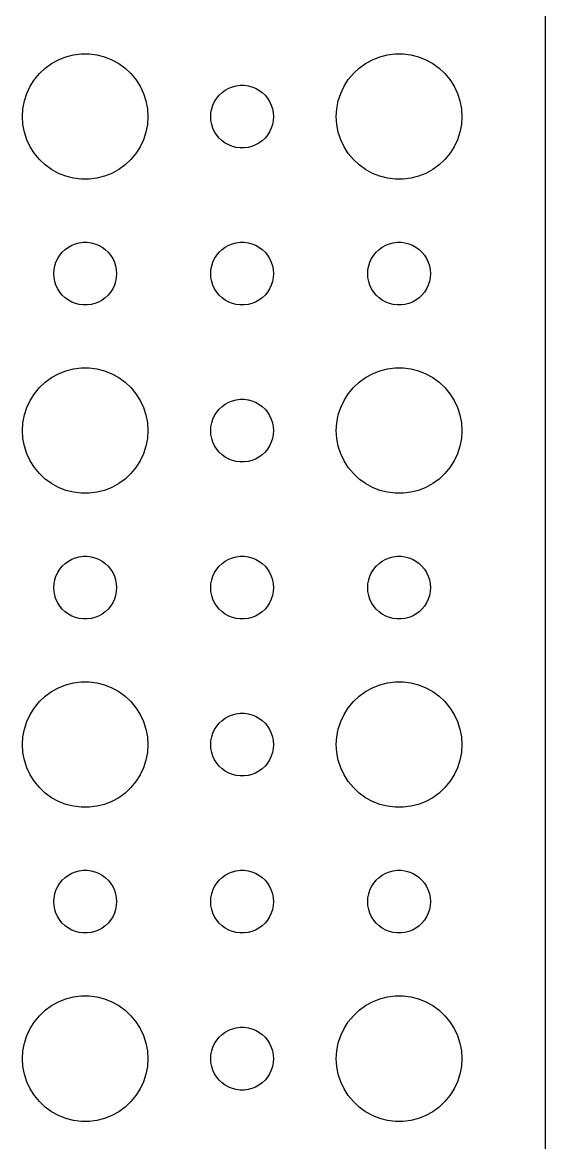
# Model space of a CAD drawing. Header units: metres. Extents: x -104 to 104, y -104 to 104.
# Drawn here: x 79.5 to 104.5, y -56.5 to -3 of the extents above; entities that cross this region are included whole.
import ezdxf

# ---------------------------------------------------------------- set-up
doc = ezdxf.new("R2010")
doc.units = ezdxf.units.M

msp = doc.modelspace()

# ---------------------------------------------------------------- linework, layer by layer
for p, q in [((104.5, -99.5), (104.5, 99.5)), ((80.8925, -4.96701), (81.2227, -4.78551)), ((81.2227, -4.78551), (81.573, -4.64682)), ((81.573, -4.64682), (81.9379, -4.55313)), ((81.9379, -4.55313), (82.3116, -4.50591)), ((82.3116, -4.50591), (82.6884, -4.50591)), ((82.6884, -4.50591), (83.0621, -4.55313)), ((83.0621, -4.55313), (83.427, -4.64682)), ((83.427, -4.64682), (83.7773, -4.78551)), ((83.7773, -4.78551), (84.1075, -4.96701)), ((95.8925, -4.96701), (96.2227, -4.78551)), ((96.2227, -4.78551), (96.573, -4.64682)), ((96.573, -4.64682), (96.9379, -4.55313)), ((96.9379, -4.55313), (97.3116, -4.50591)), ((97.3116, -4.50591), (97.6884, -4.50591)), ((97.6884, -4.50591), (98.0621, -4.55313)), ((98.0621, -4.55313), (98.427, -4.64682)), ((98.427, -4.64682), (98.7773, -4.78551)), ((98.7773, -4.78551), (99.1075, -4.96701)), ((80.3131, -5.44635), (80.5877, -5.18845)), ((80.5877, -5.18845), (80.8925, -4.96701)), ((84.1075, -4.96701), (84.4123, -5.18845)), ((84.4123, -5.18845), (84.6869, -5.44635)), ((95.3131, -5.44635), (95.5877, -5.18845)), ((95.5877, -5.18845), (95.8925, -4.96701)), ((99.1075, -4.96701), (99.4123, -5.18845)), ((99.4123, -5.18845), (99.6869, -5.44635)), ((79.8711, -6.05473), (80.073, -5.73663)), ((80.073, -5.73663), (80.3131, -5.44635)), ((84.6869, -5.44635), (84.927, -5.73663)), ((84.927, -5.73663), (85.1289, -6.05473)), ((94.8711, -6.05473), (95.073, -5.73663)), ((95.073, -5.73663), (95.3131, -5.44635)), ((99.6869, -5.44635), (99.927, -5.73663)), ((99.927, -5.73663), (100.129, -6.05473)), ((79.5943, -6.75392), (79.7107, -6.39561)), ((79.7107, -6.39561), (79.8711, -6.05473)), ((85.1289, -6.05473), (85.2893, -6.39561)), ((85.2893, -6.39561), (85.4057, -6.75392)), ((88.9065, -6.47318), (89.0439, -6.34422)), ((89.0439, -6.34422), (89.1963, -6.23351)), ((89.1963, -6.23351), (89.3613, -6.14275)), ((89.3613, -6.14275), (89.5365, -6.07341)), ((89.5365, -6.07341), (89.7189, -6.02657)), ((89.7189, -6.02657), (89.9058, -6.00294)), ((89.9058, -6.00294), (90.0942, -6.00294)), ((90.0942, -6.00294), (90.2811, -6.02657)), ((90.2811, -6.02657), (90.4635, -6.07341)), ((90.4635, -6.07341), (90.6387, -6.14275)), ((90.6387, -6.14275), (90.8037, -6.23351)), ((90.8037, -6.23351), (90.9561, -6.34422)), ((90.9561, -6.34422), (91.0934, -6.47318)), ((94.5943, -6.75392), (94.7107, -6.39561)), ((94.7107, -6.39561), (94.8711, -6.05473)), ((100.129, -6.05473), (100.289, -6.39561)), ((100.289, -6.39561), (100.406, -6.75392)), ((79.5237, -7.12399), (79.5943, -6.75392)), ((85.4057, -6.75392), (85.4763, -7.12399)), ((88.5471, -7.12695), (88.6053, -6.9478)), ((88.6053, -6.9478), (88.6855, -6.77736)), ((88.6855, -6.77736), (88.7865, -6.61832)), ((88.7865, -6.61832), (88.9065, -6.47318)), ((91.0934, -6.47318), (91.2135, -6.61832)), ((91.2135, -6.61832), (91.3145, -6.77736)), ((91.3145, -6.77736), (91.3947, -6.9478)), ((91.3947, -6.9478), (91.4529, -7.12695)), ((94.5237, -7.12399), (94.5943, -6.75392)), ((100.406, -6.75392), (100.476, -7.12399)), ((79.5, -7.5), (79.5237, -7.12399)), ((85.4763, -7.12399), (85.5, -7.5)), ((88.5, -7.5), (88.5118, -7.312)), ((88.5118, -7.312), (88.5471, -7.12695)), ((91.4529, -7.12695), (91.4882, -7.312)), ((91.4882, -7.312), (91.5, -7.5)), ((94.5, -7.5), (94.5237, -7.12399)), ((100.476, -7.12399), (100.5, -7.5)), ((79.5237, -7.87599), (79.5, -7.5)), ((79.5943, -8.24606), (79.5237, -7.87599)), ((85.4763, -7.87599), (85.4057, -8.24606)), ((85.5, -7.5), (85.4763, -7.87599)), ((88.5118, -7.68799), (88.5, -7.5)), ((88.5471, -7.87303), (88.5118, -7.68799)), ((88.6053, -8.05219), (88.5471, -7.87303)), ((91.4529, -7.87303), (91.3947, -8.05219)), ((91.4882, -7.68799), (91.4529, -7.87303)), ((91.5, -7.5), (91.4882, -7.68799)), ((94.5237, -7.87599), (94.5, -7.5)), ((94.5943, -8.24606), (94.5237, -7.87599)), ((100.476, -7.87599), (100.406, -8.24606)), ((100.5, -7.5), (100.476, -7.87599)), ((79.7107, -8.60437), (79.5943, -8.24606)), ((85.4057, -8.24606), (85.2893, -8.60437)), ((88.6855, -8.22263), (88.6053, -8.05219)), ((88.7865, -8.38167), (88.6855, -8.22263)), ((88.9065, -8.52681), (88.7865, -8.38167)), ((89.0439, -8.65576), (88.9065, -8.52681)), ((91.0934, -8.52681), (90.9561, -8.65576)), ((91.2135, -8.38167), (91.0934, -8.52681)), ((91.3145, -8.22263), (91.2135, -8.38167)), ((91.3947, -8.05219), (91.3145, -8.22263)), ((94.7107, -8.60437), (94.5943, -8.24606)), ((100.406, -8.24606), (100.289, -8.60437)), ((79.8711, -8.94525), (79.7107, -8.60437)), ((80.073, -9.26335), (79.8711, -8.94525)), ((85.1289, -8.94525), (84.927, -9.26335)), ((85.2893, -8.60437), (85.1289, -8.94525)), ((89.1963, -8.76648), (89.0439, -8.65576)), ((89.3613, -8.85724), (89.1963, -8.76648)), ((89.5365, -8.92657), (89.3613, -8.85724)), ((89.7189, -8.97342), (89.5365, -8.92657)), ((89.9058, -8.99704), (89.7189, -8.97342)), ((90.0942, -8.99704), (89.9058, -8.99704)), ((90.2811, -8.97342), (90.0942, -8.99704)), ((90.4635, -8.92657), (90.2811, -8.97342)), ((90.6387, -8.85724), (90.4635, -8.92657)), ((90.8037, -8.76648), (90.6387, -8.85724)), ((90.9561, -8.65576), (90.8037, -8.76648)), ((94.8711, -8.94525), (94.7107, -8.60437)), ((95.073, -9.26335), (94.8711, -8.94525)), ((100.129, -8.94525), (99.927, -9.26335)), ((100.289, -8.60437), (100.129, -8.94525)), ((80.3131, -9.55363), (80.073, -9.26335)), ((80.5877, -9.81154), (80.3131, -9.55363)), ((84.6869, -9.55363), (84.4123, -9.81154)), ((84.927, -9.26335), (84.6869, -9.55363)), ((95.3131, -9.55363), (95.073, -9.26335)), ((95.5877, -9.81154), (95.3131, -9.55363)), ((99.6869, -9.55363), (99.4123, -9.81154)), ((99.927, -9.26335), (99.6869, -9.55363)), ((80.8925, -10.033), (80.5877, -9.81154)), ((81.2227, -10.2145), (80.8925, -10.033)), ((84.1075, -10.033), (83.7773, -10.2145)), ((84.4123, -9.81154), (84.1075, -10.033)), ((95.8925, -10.033), (95.5877, -9.81154)), ((96.2227, -10.2145), (95.8925, -10.033)), ((99.1075, -10.033), (98.7773, -10.2145)), ((99.4123, -9.81154), (99.1075, -10.033)), ((81.573, -10.3532), (81.2227, -10.2145)), ((81.9379, -10.4469), (81.573, -10.3532)), ((82.3116, -10.4941), (81.9379, -10.4469)), ((82.6884, -10.4941), (82.3116, -10.4941)), ((83.0621, -10.4469), (82.6884, -10.4941)), ((83.427, -10.3532), (83.0621, -10.4469)), ((83.7773, -10.2145), (83.427, -10.3532)), ((96.573, -10.3532), (96.2227, -10.2145)), ((96.9379, -10.4469), (96.573, -10.3532)), ((97.3116, -10.4941), (96.9379, -10.4469)), ((97.6884, -10.4941), (97.3116, -10.4941)), ((98.0621, -10.4469), (97.6884, -10.4941)), ((98.427, -10.3532), (98.0621, -10.4469)), ((98.7773, -10.2145), (98.427, -10.3532)), ((81.4065, -13.9732), (81.5439, -13.8442)), ((81.5439, -13.8442), (81.6963, -13.7335)), ((81.6963, -13.7335), (81.8613, -13.6427)), ((81.8613, -13.6427), (82.0365, -13.5734)), ((82.0365, -13.5734), (82.2189, -13.5266)), ((82.2189, -13.5266), (82.4058, -13.5029)), ((82.4058, -13.5029), (82.5942, -13.5029)), ((82.5942, -13.5029), (82.7811, -13.5266)), ((82.7811, -13.5266), (82.9635, -13.5734)), ((82.9635, -13.5734), (83.1387, -13.6427)), ((83.1387, -13.6427), (83.3037, -13.7335)), ((83.3037, -13.7335), (83.4561, -13.8442)), ((83.4561, -13.8442), (83.5934, -13.9732)), ((88.9065, -13.9732), (89.0439, -13.8442)), ((89.0439, -13.8442), (89.1963, -13.7335)), ((89.1963, -13.7335), (89.3613, -13.6427)), ((89.3613, -13.6427), (89.5365, -13.5734)), ((89.5365, -13.5734), (89.7189, -13.5266)), ((89.7189, -13.5266), (89.9058, -13.5029)), ((89.9058, -13.5029), (90.0942, -13.5029)), ((90.0942, -13.5029), (90.2811, -13.5266)), ((90.2811, -13.5266), (90.4635, -13.5734)), ((90.4635, -13.5734), (90.6387, -13.6427)), ((90.6387, -13.6427), (90.8037, -13.7335)), ((90.8037, -13.7335), (90.9561, -13.8442)), ((90.9561, -13.8442), (91.0934, -13.9732)), ((96.4065, -13.9732), (96.5439, -13.8442)), ((96.5439, -13.8442), (96.6963, -13.7335)), ((96.6963, -13.7335), (96.8613, -13.6427)), ((96.8613, -13.6427), (97.0365, -13.5734)), ((97.0365, -13.5734), (97.2189, -13.5266)), ((97.2189, -13.5266), (97.4058, -13.5029)), ((97.4058, -13.5029), (97.5942, -13.5029)), ((97.5942, -13.5029), (97.7811, -13.5266)), ((97.7811, -13.5266), (97.9635, -13.5734)), ((97.9635, -13.5734), (98.1387, -13.6427)), ((98.1387, -13.6427), (98.3037, -13.7335)), ((98.3037, -13.7335), (98.4561, -13.8442)), ((98.4561, -13.8442), (98.5934, -13.9732)), ((81.1053, -14.4478), (81.1855, -14.2774)), ((81.1855, -14.2774), (81.2865, -14.1183)), ((81.2865, -14.1183), (81.4065, -13.9732)), ((83.5934, -13.9732), (83.7135, -14.1183)), ((83.7135, -14.1183), (83.8145, -14.2774)), ((83.8145, -14.2774), (83.8947, -14.4478)), ((88.6053, -14.4478), (88.6855, -14.2774)), ((88.6855, -14.2774), (88.7865, -14.1183)), ((88.7865, -14.1183), (88.9065, -13.9732)), ((91.0934, -13.9732), (91.2135, -14.1183)), ((91.2135, -14.1183), (91.3145, -14.2774)), ((91.3145, -14.2774), (91.3947, -14.4478)), ((96.1053, -14.4478), (96.1855, -14.2774)), ((96.1855, -14.2774), (96.2865, -14.1183)), ((96.2865, -14.1183), (96.4065, -13.9732)), ((98.5934, -13.9732), (98.7135, -14.1183)), ((98.7135, -14.1183), (98.8145, -14.2774)), ((98.8145, -14.2774), (98.8947, -14.4478)), ((81, -15), (81.0118, -14.812)), ((81.0118, -14.812), (81.0471, -14.627)), ((81.0471, -14.627), (81.1053, -14.4478)), ((83.8947, -14.4478), (83.9529, -14.627)), ((83.9529, -14.627), (83.9882, -14.812)), ((83.9882, -14.812), (84, -15)), ((88.5, -15), (88.5118, -14.812)), ((88.5118, -14.812), (88.5471, -14.627)), ((88.5471, -14.627), (88.6053, -14.4478)), ((91.3947, -14.4478), (91.4529, -14.627)), ((91.4529, -14.627), (91.4882, -14.812)), ((91.4882, -14.812), (91.5, -15)), ((96, -15), (96.0118, -14.812)), ((96.0118, -14.812), (96.0471, -14.627)), ((96.0471, -14.627), (96.1053, -14.4478)), ((98.8947, -14.4478), (98.9529, -14.627)), ((98.9529, -14.627), (98.9882, -14.812)), ((98.9882, -14.812), (99, -15)), ((81.0118, -15.188), (81, -15)), ((81.0471, -15.373), (81.0118, -15.188)), ((81.1053, -15.5522), (81.0471, -15.373)), ((83.9529, -15.373), (83.8947, -15.5522)), ((83.9882, -15.188), (83.9529, -15.373)), ((84, -15), (83.9882, -15.188)), ((88.5118, -15.188), (88.5, -15)), ((88.5471, -15.373), (88.5118, -15.188)), ((88.6053, -15.5522), (88.5471, -15.373)), ((91.4529, -15.373), (91.3947, -15.5522)), ((91.4882, -15.188), (91.4529, -15.373)), ((91.5, -15), (91.4882, -15.188)), ((96.0118, -15.188), (96, -15)), ((96.0471, -15.373), (96.0118, -15.188)), ((96.1053, -15.5522), (96.0471, -15.373)), ((98.9529, -15.373), (98.8947, -15.5522)), ((98.9882, -15.188), (98.9529, -15.373)), ((99, -15), (98.9882, -15.188)), ((81.1855, -15.7226), (81.1053, -15.5522)), ((81.2865, -15.8817), (81.1855, -15.7226)), ((81.4065, -16.0268), (81.2865, -15.8817)), ((81.5439, -16.1558), (81.4065, -16.0268)), ((83.5934, -16.0268), (83.4561, -16.1558)), ((83.7135, -15.8817), (83.5934, -16.0268)), ((83.8145, -15.7226), (83.7135, -15.8817)), ((83.8947, -15.5522), (83.8145, -15.7226)), ((88.6855, -15.7226), (88.6053, -15.5522)), ((88.7865, -15.8817), (88.6855, -15.7226)), ((88.9065, -16.0268), (88.7865, -15.8817)), ((89.0439, -16.1558), (88.9065, -16.0268)), ((91.0934, -16.0268), (90.9561, -16.1558)), ((91.2135, -15.8817), (91.0934, -16.0268)), ((91.3145, -15.7226), (91.2135, -15.8817)), ((91.3947, -15.5522), (91.3145, -15.7226)), ((96.1855, -15.7226), (96.1053, -15.5522)), ((96.2865, -15.8817), (96.1855, -15.7226)), ((96.4065, -16.0268), (96.2865, -15.8817)), ((96.5439, -16.1558), (96.4065, -16.0268)), ((98.5934, -16.0268), (98.4561, -16.1558)), ((98.7135, -15.8817), (98.5934, -16.0268)), ((98.8145, -15.7226), (98.7135, -15.8817)), ((98.8947, -15.5522), (98.8145, -15.7226)), ((81.6963, -16.2665), (81.5439, -16.1558)), ((81.8613, -16.3572), (81.6963, -16.2665)), ((82.0365, -16.4266), (81.8613, -16.3572)), ((82.2189, -16.4734), (82.0365, -16.4266)), ((82.4058, -16.497), (82.2189, -16.4734)), ((82.5942, -16.497), (82.4058, -16.497)), ((82.7811, -16.4734), (82.5942, -16.497)), ((82.9635, -16.4266), (82.7811, -16.4734)), ((83.1387, -16.3572), (82.9635, -16.4266)), ((83.3037, -16.2665), (83.1387, -16.3572)), ((83.4561, -16.1558), (83.3037, -16.2665)), ((89.1963, -16.2665), (89.0439, -16.1558)), ((89.3613, -16.3572), (89.1963, -16.2665)), ((89.5365, -16.4266), (89.3613, -16.3572)), ((89.7189, -16.4734), (89.5365, -16.4266)), ((89.9058, -16.497), (89.7189, -16.4734)), ((90.0942, -16.497), (89.9058, -16.497)), ((90.2811, -16.4734), (90.0942, -16.497)), ((90.4635, -16.4266), (90.2811, -16.4734)), ((90.6387, -16.3572), (90.4635, -16.4266)), ((90.8037, -16.2665), (90.6387, -16.3572)), ((90.9561, -16.1558), (90.8037, -16.2665)), ((96.6963, -16.2665), (96.5439, -16.1558)), ((96.8613, -16.3572), (96.6963, -16.2665)), ((97.0365, -16.4266), (96.8613, -16.3572)), ((97.2189, -16.4734), (97.0365, -16.4266)), ((97.4058, -16.497), (97.2189, -16.4734)), ((97.5942, -16.497), (97.4058, -16.497)), ((97.7811, -16.4734), (97.5942, -16.497)), ((97.9635, -16.4266), (97.7811, -16.4734)), ((98.1387, -16.3572), (97.9635, -16.4266)), ((98.3037, -16.2665), (98.1387, -16.3572)), ((98.4561, -16.1558), (98.3037, -16.2665)), ((80.8925, -19.967), (81.2227, -19.7855)), ((81.2227, -19.7855), (81.573, -19.6468)), ((81.573, -19.6468), (81.9379, -19.5531)), ((81.9379, -19.5531), (82.3116, -19.5059)), ((82.3116, -19.5059), (82.6884, -19.5059)), ((82.6884, -19.5059), (83.0621, -19.5531)), ((83.0621, -19.5531), (83.427, -19.6468)), ((83.427, -19.6468), (83.7773, -19.7855)), ((83.7773, -19.7855), (84.1075, -19.967)), ((95.8925, -19.967), (96.2227, -19.7855)), ((96.2227, -19.7855), (96.573, -19.6468)), ((96.573, -19.6468), (96.9379, -19.5531)), ((96.9379, -19.5531), (97.3116, -19.5059)), ((97.3116, -19.5059), (97.6884, -19.5059)), ((97.6884, -19.5059), (98.0621, -19.5531)), ((98.0621, -19.5531), (98.427, -19.6468)), ((98.427, -19.6468), (98.7773, -19.7855)), ((98.7773, -19.7855), (99.1075, -19.967)), ((80.3131, -20.4464), (80.5877, -20.1884)), ((80.5877, -20.1884), (80.8925, -19.967)), ((84.1075, -19.967), (84.4123, -20.1884)), ((84.4123, -20.1884), (84.6869, -20.4464)), ((95.3131, -20.4464), (95.5877, -20.1884)), ((95.5877, -20.1884), (95.8925, -19.967)), ((99.1075, -19.967), (99.4123, -20.1884)), ((99.4123, -20.1884), (99.6869, -20.4464)), ((79.8711, -21.0547), (80.073, -20.7366)), ((80.073, -20.7366), (80.3131, -20.4464)), ((84.6869, -20.4464), (84.927, -20.7366)), ((84.927, -20.7366), (85.1289, -21.0547)), ((94.8711, -21.0547), (95.073, -20.7366)), ((95.073, -20.7366), (95.3131, -20.4464)), ((99.6869, -20.4464), (99.927, -20.7366)), ((99.927, -20.7366), (100.129, -21.0547)), ((79.5943, -21.7539), (79.7107, -21.3956)), ((79.7107, -21.3956), (79.8711, -21.0547)), ((85.1289, -21.0547), (85.2893, -21.3956)), ((85.2893, -21.3956), (85.4057, -21.7539)), ((88.9065, -21.4732), (89.0439, -21.3442)), ((89.0439, -21.3442), (89.1963, -21.2335)), ((89.1963, -21.2335), (89.3613, -21.1427)), ((89.3613, -21.1427), (89.5365, -21.0734)), ((89.5365, -21.0734), (89.7189, -21.0266)), ((89.7189, -21.0266), (89.9058, -21.003)), ((89.9058, -21.003), (90.0942, -21.003)), ((90.0942, -21.003), (90.2811, -21.0266)), ((90.2811, -21.0266), (90.4635, -21.0734)), ((90.4635, -21.0734), (90.6387, -21.1427)), ((90.6387, -21.1427), (90.8037, -21.2335)), ((90.8037, -21.2335), (90.9561, -21.3442)), ((90.9561, -21.3442), (91.0934, -21.4732)), ((94.5943, -21.7539), (94.7107, -21.3956)), ((94.7107, -21.3956), (94.8711, -21.0547)), ((100.129, -21.0547), (100.289, -21.3956)), ((100.289, -21.3956), (100.406, -21.7539)), ((79.5237, -22.124), (79.5943, -21.7539)), ((85.4057, -21.7539), (85.4763, -22.124)), ((88.6053, -21.9478), (88.6855, -21.7774)), ((88.6855, -21.7774), (88.7865, -21.6183)), ((88.7865, -21.6183), (88.9065, -21.4732)), ((91.0934, -21.4732), (91.2135, -21.6183)), ((91.2135, -21.6183), (91.3145, -21.7774)), ((91.3145, -21.7774), (91.3947, -21.9478)), ((94.5237, -22.124), (94.5943, -21.7539)), ((100.406, -21.7539), (100.476, -22.124)), ((79.5, -22.5), (79.5237, -22.124)), ((85.4763, -22.124), (85.5, -22.5)), ((88.5, -22.5), (88.5118, -22.312)), ((88.5118, -22.312), (88.5471, -22.127)), ((88.5471, -22.127), (88.6053, -21.9478)), ((91.3947, -21.9478), (91.4529, -22.127)), ((91.4529, -22.127), (91.4882, -22.312)), ((91.4882, -22.312), (91.5, -22.5)), ((94.5, -22.5), (94.5237, -22.124)), ((100.476, -22.124), (100.5, -22.5)), ((79.5237, -22.876), (79.5, -22.5)), ((79.5943, -23.2461), (79.5237, -22.876)), ((85.4763, -22.876), (85.4057, -23.2461)), ((85.5, -22.5), (85.4763, -22.876)), ((88.5118, -22.688), (88.5, -22.5)), ((88.5471, -22.873), (88.5118, -22.688)), ((88.6053, -23.0522), (88.5471, -22.873)), ((91.4529, -22.873), (91.3947, -23.0522)), ((91.4882, -22.688), (91.4529, -22.873)), ((91.5, -22.5), (91.4882, -22.688)), ((94.5237, -22.876), (94.5, -22.5)), ((94.5943, -23.2461), (94.5237, -22.876)), ((100.476, -22.876), (100.406, -23.2461)), ((100.5, -22.5), (100.476, -22.876)), ((79.7107, -23.6044), (79.5943, -23.2461)), ((85.4057, -23.2461), (85.2893, -23.6044)), ((88.6855, -23.2226), (88.6053, -23.0522)), ((88.7865, -23.3817), (88.6855, -23.2226)), ((88.9065, -23.5268), (88.7865, -23.3817)), ((89.0439, -23.6558), (88.9065, -23.5268)), ((91.0934, -23.5268), (90.9561, -23.6558)), ((91.2135, -23.3817), (91.0934, -23.5268)), ((91.3145, -23.2226), (91.2135, -23.3817)), ((91.3947, -23.0522), (91.3145, -23.2226)), ((94.7107, -23.6044), (94.5943, -23.2461)), ((100.406, -23.2461), (100.289, -23.6044)), ((79.8711, -23.9453), (79.7107, -23.6044)), ((80.073, -24.2634), (79.8711, -23.9453)), ((85.1289, -23.9453), (84.927, -24.2634)), ((85.2893, -23.6044), (85.1289, -23.9453)), ((89.1963, -23.7665), (89.0439, -23.6558)), ((89.3613, -23.8572), (89.1963, -23.7665)), ((89.5365, -23.9266), (89.3613, -23.8572)), ((89.7189, -23.9734), (89.5365, -23.9266)), ((89.9058, -23.997), (89.7189, -23.9734)), ((90.0942, -23.997), (89.9058, -23.997)), ((90.2811, -23.9734), (90.0942, -23.997)), ((90.4635, -23.9266), (90.2811, -23.9734)), ((90.6387, -23.8572), (90.4635, -23.9266)), ((90.8037, -23.7665), (90.6387, -23.8572)), ((90.9561, -23.6558), (90.8037, -23.7665)), ((94.8711, -23.9453), (94.7107, -23.6044)), ((95.073, -24.2634), (94.8711, -23.9453)), ((100.129, -23.9453), (99.927, -24.2634)), ((100.289, -23.6044), (100.129, -23.9453)), ((80.3131, -24.5536), (80.073, -24.2634)), ((80.5877, -24.8115), (80.3131, -24.5536)), ((84.6869, -24.5536), (84.4123, -24.8115)), ((84.927, -24.2634), (84.6869, -24.5536)), ((95.3131, -24.5536), (95.073, -24.2634)), ((95.5877, -24.8115), (95.3131, -24.5536)), ((99.6869, -24.5536), (99.4123, -24.8115)), ((99.927, -24.2634), (99.6869, -24.5536)), ((80.8925, -25.033), (80.5877, -24.8115)), ((81.2227, -25.2145), (80.8925, -25.033)), ((84.1075, -25.033), (83.7773, -25.2145)), ((84.4123, -24.8115), (84.1075, -25.033)), ((95.8925, -25.033), (95.5877, -24.8115)), ((96.2227, -25.2145), (95.8925, -25.033)), ((99.1075, -25.033), (98.7773, -25.2145)), ((99.4123, -24.8115), (99.1075, -25.033)), ((81.573, -25.3532), (81.2227, -25.2145)), ((81.9379, -25.4469), (81.573, -25.3532)), ((82.3116, -25.4941), (81.9379, -25.4469)), ((82.6884, -25.4941), (82.3116, -25.4941)), ((83.0621, -25.4469), (82.6884, -25.4941)), ((83.427, -25.3532), (83.0621, -25.4469)), ((83.7773, -25.2145), (83.427, -25.3532)), ((96.573, -25.3532), (96.2227, -25.2145)), ((96.9379, -25.4469), (96.573, -25.3532)), ((97.3116, -25.4941), (96.9379, -25.4469)), ((97.6884, -25.4941), (97.3116, -25.4941)), ((98.0621, -25.4469), (97.6884, -25.4941)), ((98.427, -25.3532), (98.0621, -25.4469)), ((98.7773, -25.2145), (98.427, -25.3532)), ((81.4065, -28.9732), (81.5439, -28.8442)), ((81.5439, -28.8442), (81.6963, -28.7335)), ((81.6963, -28.7335), (81.8613, -28.6427)), ((81.8613, -28.6427), (82.0365, -28.5734)), ((82.0365, -28.5734), (82.2189, -28.5266)), ((82.2189, -28.5266), (82.4058, -28.503)), ((82.4058, -28.503), (82.5942, -28.503)), ((82.5942, -28.503), (82.7811, -28.5266)), ((82.7811, -28.5266), (82.9635, -28.5734)), ((82.9635, -28.5734), (83.1387, -28.6427)), ((83.1387, -28.6427), (83.3037, -28.7335)), ((83.3037, -28.7335), (83.4561, -28.8442)), ((83.4561, -28.8442), (83.5934, -28.9732)), ((88.9065, -28.9732), (89.0439, -28.8442)), ((89.0439, -28.8442), (89.1963, -28.7335)), ((89.1963, -28.7335), (89.3613, -28.6427)), ((89.3613, -28.6427), (89.5365, -28.5734)), ((89.5365, -28.5734), (89.7189, -28.5266)), ((89.7189, -28.5266), (89.9058, -28.503)), ((89.9058, -28.503), (90.0942, -28.503)), ((90.0942, -28.503), (90.2811, -28.5266)), ((90.2811, -28.5266), (90.4635, -28.5734)), ((90.4635, -28.5734), (90.6387, -28.6427)), ((90.6387, -28.6427), (90.8037, -28.7335)), ((90.8037, -28.7335), (90.9561, -28.8442)), ((90.9561, -28.8442), (91.0934, -28.9732)), ((96.4065, -28.9732), (96.5439, -28.8442)), ((96.5439, -28.8442), (96.6963, -28.7335)), ((96.6963, -28.7335), (96.8613, -28.6427)), ((96.8613, -28.6427), (97.0365, -28.5734)), ((97.0365, -28.5734), (97.2189, -28.5266)), ((97.2189, -28.5266), (97.4058, -28.503)), ((97.4058, -28.503), (97.5942, -28.503)), ((97.5942, -28.503), (97.7811, -28.5266)), ((97.7811, -28.5266), (97.9635, -28.5734)), ((97.9635, -28.5734), (98.1387, -28.6427)), ((98.1387, -28.6427), (98.3037, -28.7335)), ((98.3037, -28.7335), (98.4561, -28.8442)), ((98.4561, -28.8442), (98.5934, -28.9732)), ((81.1053, -29.4478), (81.1855, -29.2774)), ((81.1855, -29.2774), (81.2865, -29.1183)), ((81.2865, -29.1183), (81.4065, -28.9732)), ((83.5934, -28.9732), (83.7135, -29.1183)), ((83.7135, -29.1183), (83.8145, -29.2774)), ((83.8145, -29.2774), (83.8947, -29.4478)), ((88.6053, -29.4478), (88.6855, -29.2774)), ((88.6855, -29.2774), (88.7865, -29.1183)), ((88.7865, -29.1183), (88.9065, -28.9732)), ((91.0934, -28.9732), (91.2135, -29.1183)), ((91.2135, -29.1183), (91.3145, -29.2774)), ((91.3145, -29.2774), (91.3947, -29.4478)), ((96.1053, -29.4478), (96.1855, -29.2774)), ((96.1855, -29.2774), (96.2865, -29.1183)), ((96.2865, -29.1183), (96.4065, -28.9732)), ((98.5934, -28.9732), (98.7135, -29.1183)), ((98.7135, -29.1183), (98.8145, -29.2774)), ((98.8145, -29.2774), (98.8947, -29.4478)), ((81, -30), (81.0118, -29.812)), ((81.0118, -29.812), (81.0471, -29.627)), ((81.0471, -29.627), (81.1053, -29.4478)), ((83.8947, -29.4478), (83.9529, -29.627)), ((83.9529, -29.627), (83.9882, -29.812)), ((83.9882, -29.812), (84, -30)), ((88.5, -30), (88.5118, -29.812)), ((88.5118, -29.812), (88.5471, -29.627)), ((88.5471, -29.627), (88.6053, -29.4478)), ((91.3947, -29.4478), (91.4529, -29.627)), ((91.4529, -29.627), (91.4882, -29.812)), ((91.4882, -29.812), (91.5, -30)), ((96, -30), (96.0118, -29.812)), ((96.0118, -29.812), (96.0471, -29.627)), ((96.0471, -29.627), (96.1053, -29.4478)), ((98.8947, -29.4478), (98.9529, -29.627)), ((98.9529, -29.627), (98.9882, -29.812)), ((98.9882, -29.812), (99, -30)), ((81.0118, -30.188), (81, -30)), ((81.0471, -30.373), (81.0118, -30.188)), ((81.1053, -30.5522), (81.0471, -30.373)), ((83.9529, -30.373), (83.8947, -30.5522)), ((83.9882, -30.188), (83.9529, -30.373)), ((84, -30), (83.9882, -30.188)), ((88.5118, -30.188), (88.5, -30)), ((88.5471, -30.373), (88.5118, -30.188)), ((88.6053, -30.5522), (88.5471, -30.373)), ((91.4529, -30.373), (91.3947, -30.5522)), ((91.4882, -30.188), (91.4529, -30.373)), ((91.5, -30), (91.4882, -30.188)), ((96.0118, -30.188), (96, -30)), ((96.0471, -30.373), (96.0118, -30.188)), ((96.1053, -30.5522), (96.0471, -30.373)), ((98.9529, -30.373), (98.8947, -30.5522)), ((98.9882, -30.188), (98.9529, -30.373)), ((99, -30), (98.9882, -30.188)), ((81.1855, -30.7226), (81.1053, -30.5522)), ((81.2865, -30.8817), (81.1855, -30.7226)), ((81.4065, -31.0268), (81.2865, -30.8817)), ((81.5439, -31.1558), (81.4065, -31.0268)), ((83.5934, -31.0268), (83.4561, -31.1558)), ((83.7135, -30.8817), (83.5934, -31.0268)), ((83.8145, -30.7226), (83.7135, -30.8817)), ((83.8947, -30.5522), (83.8145, -30.7226)), ((88.6855, -30.7226), (88.6053, -30.5522)), ((88.7865, -30.8817), (88.6855, -30.7226)), ((88.9065, -31.0268), (88.7865, -30.8817)), ((89.0439, -31.1558), (88.9065, -31.0268)), ((91.0934, -31.0268), (90.9561, -31.1558)), ((91.2135, -30.8817), (91.0934, -31.0268)), ((91.3145, -30.7226), (91.2135, -30.8817)), ((91.3947, -30.5522), (91.3145, -30.7226)), ((96.1855, -30.7226), (96.1053, -30.5522)), ((96.2865, -30.8817), (96.1855, -30.7226)), ((96.4065, -31.0268), (96.2865, -30.8817)), ((96.5439, -31.1558), (96.4065, -31.0268)), ((98.5934, -31.0268), (98.4561, -31.1558)), ((98.7135, -30.8817), (98.5934, -31.0268)), ((98.8145, -30.7226), (98.7135, -30.8817)), ((98.8947, -30.5522), (98.8145, -30.7226)), ((81.6963, -31.2665), (81.5439, -31.1558)), ((81.8613, -31.3572), (81.6963, -31.2665)), ((82.0365, -31.4266), (81.8613, -31.3572)), ((82.2189, -31.4734), (82.0365, -31.4266)), ((82.4058, -31.497), (82.2189, -31.4734)), ((82.5942, -31.497), (82.4058, -31.497)), ((82.7811, -31.4734), (82.5942, -31.497)), ((82.9635, -31.4266), (82.7811, -31.4734)), ((83.1387, -31.3572), (82.9635, -31.4266)), ((83.3037, -31.2665), (83.1387, -31.3572)), ((83.4561, -31.1558), (83.3037, -31.2665)), ((89.1963, -31.2665), (89.0439, -31.1558)), ((89.3613, -31.3572), (89.1963, -31.2665)), ((89.5365, -31.4266), (89.3613, -31.3572)), ((89.7189, -31.4734), (89.5365, -31.4266)), ((89.9058, -31.497), (89.7189, -31.4734)), ((90.0942, -31.497), (89.9058, -31.497)), ((90.2811, -31.4734), (90.0942, -31.497)), ((90.4635, -31.4266), (90.2811, -31.4734)), ((90.6387, -31.3572), (90.4635, -31.4266)), ((90.8037, -31.2665), (90.6387, -31.3572)), ((90.9561, -31.1558), (90.8037, -31.2665)), ((96.6963, -31.2665), (96.5439, -31.1558)), ((96.8613, -31.3572), (96.6963, -31.2665)), ((97.0365, -31.4266), (96.8613, -31.3572)), ((97.2189, -31.4734), (97.0365, -31.4266)), ((97.4058, -31.497), (97.2189, -31.4734)), ((97.5942, -31.497), (97.4058, -31.497)), ((97.7811, -31.4734), (97.5942, -31.497)), ((97.9635, -31.4266), (97.7811, -31.4734)), ((98.1387, -31.3572), (97.9635, -31.4266)), ((98.3037, -31.2665), (98.1387, -31.3572)), ((98.4561, -31.1558), (98.3037, -31.2665)), ((81.2227, -34.7855), (81.573, -34.6468)), ((81.573, -34.6468), (81.9379, -34.5531)), ((81.9379, -34.5531), (82.3116, -34.5059)), ((82.3116, -34.5059), (82.6884, -34.5059)), ((82.6884, -34.5059), (83.0621, -34.5531)), ((83.0621, -34.5531), (83.427, -34.6468)), ((83.427, -34.6468), (83.7773, -34.7855)), ((96.2227, -34.7855), (96.573, -34.6468)), ((96.573, -34.6468), (96.9379, -34.5531)), ((96.9379, -34.5531), (97.3116, -34.5059)), ((97.3116, -34.5059), (97.6884, -34.5059)), ((97.6884, -34.5059), (98.0621, -34.5531)), ((98.0621, -34.5531), (98.427, -34.6468)), ((98.427, -34.6468), (98.7773, -34.7855)), ((80.3131, -35.4464), (80.5877, -35.1885)), ((80.5877, -35.1885), (80.8925, -34.967)), ((80.8925, -34.967), (81.2227, -34.7855)), ((83.7773, -34.7855), (84.1075, -34.967)), ((84.1075, -34.967), (84.4123, -35.1885)), ((84.4123, -35.1885), (84.6869, -35.4464)), ((95.3131, -35.4464), (95.5877, -35.1885)), ((95.5877, -35.1885), (95.8925, -34.967)), ((95.8925, -34.967), (96.2227, -34.7855)), ((98.7773, -34.7855), (99.1075, -34.967)), ((99.1075, -34.967), (99.4123, -35.1885)), ((99.4123, -35.1885), (99.6869, -35.4464)), ((79.8711, -36.0547), (80.073, -35.7366)), ((80.073, -35.7366), (80.3131, -35.4464)), ((84.6869, -35.4464), (84.927, -35.7366)), ((84.927, -35.7366), (85.1289, -36.0547)), ((94.8711, -36.0547), (95.073, -35.7366)), ((95.073, -35.7366), (95.3131, -35.4464)), ((99.6869, -35.4464), (99.927, -35.7366)), ((99.927, -35.7366), (100.129, -36.0547)), ((79.7107, -36.3956), (79.8711, -36.0547)), ((85.1289, -36.0547), (85.2893, -36.3956)), ((88.9065, -36.4732), (89.0439, -36.3442)), ((89.0439, -36.3442), (89.1963, -36.2335)), ((89.1963, -36.2335), (89.3613, -36.1428)), ((89.3613, -36.1428), (89.5365, -36.0734)), ((89.5365, -36.0734), (89.7189, -36.0266)), ((89.7189, -36.0266), (89.9058, -36.003)), ((89.9058, -36.003), (90.0942, -36.003)), ((90.0942, -36.003), (90.2811, -36.0266)), ((90.2811, -36.0266), (90.4635, -36.0734)), ((90.4635, -36.0734), (90.6387, -36.1428)), ((90.6387, -36.1428), (90.8037, -36.2335)), ((90.8037, -36.2335), (90.9561, -36.3442)), ((90.9561, -36.3442), (91.0934, -36.4732)), ((94.7107, -36.3956), (94.8711, -36.0547)), ((100.129, -36.0547), (100.289, -36.3956)), ((79.5237, -37.124), (79.5943, -36.7539)), ((79.5943, -36.7539), (79.7107, -36.3956)), ((85.2893, -36.3956), (85.4057, -36.7539)), ((85.4057, -36.7539), (85.4763, -37.124)), ((88.6053, -36.9478), (88.6855, -36.7774)), ((88.6855, -36.7774), (88.7865, -36.6183)), ((88.7865, -36.6183), (88.9065, -36.4732)), ((91.0934, -36.4732), (91.2135, -36.6183)), ((91.2135, -36.6183), (91.3145, -36.7774)), ((91.3145, -36.7774), (91.3947, -36.9478)), ((94.5237, -37.124), (94.5943, -36.7539)), ((94.5943, -36.7539), (94.7107, -36.3956)), ((100.289, -36.3956), (100.406, -36.7539)), ((100.406, -36.7539), (100.476, -37.124)), ((79.5, -37.5), (79.5237, -37.124)), ((85.4763, -37.124), (85.5, -37.5)), ((88.5, -37.5), (88.5118, -37.312)), ((88.5118, -37.312), (88.5471, -37.127)), ((88.5471, -37.127), (88.6053, -36.9478)), ((91.3947, -36.9478), (91.4529, -37.127)), ((91.4529, -37.127), (91.4882, -37.312)), ((91.4882, -37.312), (91.5, -37.5)), ((94.5, -37.5), (94.5237, -37.124)), ((100.476, -37.124), (100.5, -37.5)), ((79.5237, -37.876), (79.5, -37.5)), ((79.5943, -38.2461), (79.5237, -37.876)), ((85.4763, -37.876), (85.4057, -38.2461)), ((85.5, -37.5), (85.4763, -37.876)), ((88.5118, -37.688), (88.5, -37.5)), ((88.5471, -37.873), (88.5118, -37.688)), ((88.6053, -38.0522), (88.5471, -37.873)), ((91.4529, -37.873), (91.3947, -38.0522)), ((91.4882, -37.688), (91.4529, -37.873)), ((91.5, -37.5), (91.4882, -37.688)), ((94.5237, -37.876), (94.5, -37.5)), ((94.5943, -38.2461), (94.5237, -37.876)), ((100.476, -37.876), (100.406, -38.2461)), ((100.5, -37.5), (100.476, -37.876)), ((79.7107, -38.6044), (79.5943, -38.2461)), ((85.4057, -38.2461), (85.2893, -38.6044)), ((88.6855, -38.2226), (88.6053, -38.0522)), ((88.7865, -38.3817), (88.6855, -38.2226)), ((88.9065, -38.5268), (88.7865, -38.3817)), ((91.2135, -38.3817), (91.0934, -38.5268)), ((91.3145, -38.2226), (91.2135, -38.3817)), ((91.3947, -38.0522), (91.3145, -38.2226)), ((94.7107, -38.6044), (94.5943, -38.2461)), ((100.406, -38.2461), (100.289, -38.6044)), ((79.8711, -38.9453), (79.7107, -38.6044)), ((80.073, -39.2634), (79.8711, -38.9453)), ((85.1289, -38.9453), (84.927, -39.2634)), ((85.2893, -38.6044), (85.1289, -38.9453)), ((89.0439, -38.6558), (88.9065, -38.5268)), ((89.1963, -38.7665), (89.0439, -38.6558)), ((89.3613, -38.8572), (89.1963, -38.7665)), ((89.5365, -38.9266), (89.3613, -38.8572)), ((89.7189, -38.9734), (89.5365, -38.9266)), ((89.9058, -38.997), (89.7189, -38.9734)), ((90.0942, -38.997), (89.9058, -38.997)), ((90.2811, -38.9734), (90.0942, -38.997)), ((90.4635, -38.9266), (90.2811, -38.9734)), ((90.6387, -38.8572), (90.4635, -38.9266)), ((90.8037, -38.7665), (90.6387, -38.8572)), ((90.9561, -38.6558), (90.8037, -38.7665)), ((91.0934, -38.5268), (90.9561, -38.6558)), ((94.8711, -38.9453), (94.7107, -38.6044)), ((95.073, -39.2634), (94.8711, -38.9453)), ((100.129, -38.9453), (99.927, -39.2634)), ((100.289, -38.6044), (100.129, -38.9453)), ((80.3131, -39.5536), (80.073, -39.2634)), ((80.5877, -39.8115), (80.3131, -39.5536)), ((84.6869, -39.5536), (84.4123, -39.8115)), ((84.927, -39.2634), (84.6869, -39.5536)), ((95.3131, -39.5536), (95.073, -39.2634)), ((95.5877, -39.8115), (95.3131, -39.5536)), ((99.6869, -39.5536), (99.4123, -39.8115)), ((99.927, -39.2634), (99.6869, -39.5536)), ((80.8925, -40.033), (80.5877, -39.8115)), ((81.2227, -40.2145), (80.8925, -40.033)), ((84.1075, -40.033), (83.7773, -40.2145)), ((84.4123, -39.8115), (84.1075, -40.033)), ((95.8925, -40.033), (95.5877, -39.8115)), ((96.2227, -40.2145), (95.8925, -40.033)), ((99.1075, -40.033), (98.7773, -40.2145)), ((99.4123, -39.8115), (99.1075, -40.033)), ((81.573, -40.3532), (81.2227, -40.2145)), ((81.9379, -40.4469), (81.573, -40.3532)), ((82.3116, -40.4941), (81.9379, -40.4469)), ((82.6884, -40.4941), (82.3116, -40.4941)), ((83.0621, -40.4469), (82.6884, -40.4941)), ((83.427, -40.3532), (83.0621, -40.4469)), ((83.7773, -40.2145), (83.427, -40.3532)), ((96.573, -40.3532), (96.2227, -40.2145)), ((96.9379, -40.4469), (96.573, -40.3532)), ((97.3116, -40.4941), (96.9379, -40.4469)), ((97.6884, -40.4941), (97.3116, -40.4941)), ((98.0621, -40.4469), (97.6884, -40.4941)), ((98.427, -40.3532), (98.0621, -40.4469)), ((98.7773, -40.2145), (98.427, -40.3532)), ((81.4065, -43.9732), (81.5439, -43.8442)), ((81.5439, -43.8442), (81.6963, -43.7335)), ((81.6963, -43.7335), (81.8613, -43.6428)), ((81.8613, -43.6428), (82.0365, -43.5734)), ((82.0365, -43.5734), (82.2189, -43.5266)), ((82.2189, -43.5266), (82.4058, -43.503)), ((82.4058, -43.503), (82.5942, -43.503)), ((82.5942, -43.503), (82.7811, -43.5266)), ((82.7811, -43.5266), (82.9635, -43.5734)), ((82.9635, -43.5734), (83.1387, -43.6428)), ((83.1387, -43.6428), (83.3037, -43.7335)), ((83.3037, -43.7335), (83.4561, -43.8442)), ((83.4561, -43.8442), (83.5934, -43.9732)), ((88.9065, -43.9732), (89.0439, -43.8442)), ((89.0439, -43.8442), (89.1963, -43.7335)), ((89.1963, -43.7335), (89.3613, -43.6428)), ((89.3613, -43.6428), (89.5365, -43.5734)), ((89.5365, -43.5734), (89.7189, -43.5266)), ((89.7189, -43.5266), (89.9058, -43.503)), ((89.9058, -43.503), (90.0942, -43.503)), ((90.0942, -43.503), (90.2811, -43.5266)), ((90.2811, -43.5266), (90.4635, -43.5734)), ((90.4635, -43.5734), (90.6387, -43.6428)), ((90.6387, -43.6428), (90.8037, -43.7335)), ((90.8037, -43.7335), (90.9561, -43.8442)), ((90.9561, -43.8442), (91.0934, -43.9732)), ((96.4065, -43.9732), (96.5439, -43.8442)), ((96.5439, -43.8442), (96.6963, -43.7335)), ((96.6963, -43.7335), (96.8613, -43.6428)), ((96.8613, -43.6428), (97.0365, -43.5734)), ((97.0365, -43.5734), (97.2189, -43.5266)), ((97.2189, -43.5266), (97.4058, -43.503)), ((97.4058, -43.503), (97.5942, -43.503)), ((97.5942, -43.503), (97.7811, -43.5266)), ((97.7811, -43.5266), (97.9635, -43.5734)), ((97.9635, -43.5734), (98.1387, -43.6428)), ((98.1387, -43.6428), (98.3037, -43.7335)), ((98.3037, -43.7335), (98.4561, -43.8442)), ((98.4561, -43.8442), (98.5934, -43.9732)), ((81.1053, -44.4478), (81.1855, -44.2774)), ((81.1855, -44.2774), (81.2865, -44.1183)), ((81.2865, -44.1183), (81.4065, -43.9732)), ((83.5934, -43.9732), (83.7135, -44.1183)), ((83.7135, -44.1183), (83.8145, -44.2774)), ((83.8145, -44.2774), (83.8947, -44.4478)), ((88.6053, -44.4478), (88.6855, -44.2774)), ((88.6855, -44.2774), (88.7865, -44.1183)), ((88.7865, -44.1183), (88.9065, -43.9732)), ((91.0934, -43.9732), (91.2135, -44.1183)), ((91.2135, -44.1183), (91.3145, -44.2774)), ((91.3145, -44.2774), (91.3947, -44.4478)), ((96.1053, -44.4478), (96.1855, -44.2774)), ((96.1855, -44.2774), (96.2865, -44.1183)), ((96.2865, -44.1183), (96.4065, -43.9732)), ((98.5934, -43.9732), (98.7135, -44.1183)), ((98.7135, -44.1183), (98.8145, -44.2774)), ((98.8145, -44.2774), (98.8947, -44.4478)), ((81, -45), (81.0118, -44.812)), ((81.0118, -44.812), (81.0471, -44.627)), ((81.0471, -44.627), (81.1053, -44.4478)), ((83.8947, -44.4478), (83.9529, -44.627)), ((83.9529, -44.627), (83.9882, -44.812)), ((83.9882, -44.812), (84, -45)), ((88.5, -45), (88.5118, -44.812)), ((88.5118, -44.812), (88.5471, -44.627)), ((88.5471, -44.627), (88.6053, -44.4478)), ((91.3947, -44.4478), (91.4529, -44.627)), ((91.4529, -44.627), (91.4882, -44.812)), ((91.4882, -44.812), (91.5, -45)), ((96, -45), (96.0118, -44.812)), ((96.0118, -44.812), (96.0471, -44.627)), ((96.0471, -44.627), (96.1053, -44.4478)), ((98.8947, -44.4478), (98.9529, -44.627)), ((98.9529, -44.627), (98.9882, -44.812)), ((98.9882, -44.812), (99, -45)), ((81.0118, -45.188), (81, -45)), ((81.0471, -45.373), (81.0118, -45.188)), ((81.1053, -45.5522), (81.0471, -45.373)), ((83.9529, -45.373), (83.8947, -45.5522)), ((83.9882, -45.188), (83.9529, -45.373)), ((84, -45), (83.9882, -45.188)), ((88.5118, -45.188), (88.5, -45)), ((88.5471, -45.373), (88.5118, -45.188)), ((88.6053, -45.5522), (88.5471, -45.373)), ((91.4529, -45.373), (91.3947, -45.5522)), ((91.4882, -45.188), (91.4529, -45.373)), ((91.5, -45), (91.4882, -45.188)), ((96.0118, -45.188), (96, -45)), ((96.0471, -45.373), (96.0118, -45.188)), ((96.1053, -45.5522), (96.0471, -45.373)), ((98.9529, -45.373), (98.8947, -45.5522)), ((98.9882, -45.188), (98.9529, -45.373)), ((99, -45), (98.9882, -45.188)), ((81.1855, -45.7226), (81.1053, -45.5522)), ((81.2865, -45.8817), (81.1855, -45.7226)), ((81.4065, -46.0268), (81.2865, -45.8817)), ((83.7135, -45.8817), (83.5934, -46.0268)), ((83.8145, -45.7226), (83.7135, -45.8817)), ((83.8947, -45.5522), (83.8145, -45.7226)), ((88.6855, -45.7226), (88.6053, -45.5522)), ((88.7865, -45.8817), (88.6855, -45.7226)), ((88.9065, -46.0268), (88.7865, -45.8817)), ((91.2135, -45.8817), (91.0934, -46.0268)), ((91.3145, -45.7226), (91.2135, -45.8817)), ((91.3947, -45.5522), (91.3145, -45.7226)), ((96.1855, -45.7226), (96.1053, -45.5522)), ((96.2865, -45.8817), (96.1855, -45.7226)), ((96.4065, -46.0268), (96.2865, -45.8817)), ((98.7135, -45.8817), (98.5934, -46.0268)), ((98.8145, -45.7226), (98.7135, -45.8817)), ((98.8947, -45.5522), (98.8145, -45.7226)), ((81.5439, -46.1558), (81.4065, -46.0268)), ((81.6963, -46.2665), (81.5439, -46.1558)), ((81.8613, -46.3572), (81.6963, -46.2665)), ((82.0365, -46.4266), (81.8613, -46.3572)), ((82.2189, -46.4734), (82.0365, -46.4266)), ((82.4058, -46.497), (82.2189, -46.4734)), ((82.5942, -46.497), (82.4058, -46.497)), ((82.7811, -46.4734), (82.5942, -46.497)), ((82.9635, -46.4266), (82.7811, -46.4734)), ((83.1387, -46.3572), (82.9635, -46.4266)), ((83.3037, -46.2665), (83.1387, -46.3572)), ((83.4561, -46.1558), (83.3037, -46.2665)), ((83.5934, -46.0268), (83.4561, -46.1558)), ((89.0439, -46.1558), (88.9065, -46.0268)), ((89.1963, -46.2665), (89.0439, -46.1558)), ((89.3613, -46.3572), (89.1963, -46.2665)), ((89.5365, -46.4266), (89.3613, -46.3572)), ((89.7189, -46.4734), (89.5365, -46.4266)), ((89.9058, -46.497), (89.7189, -46.4734)), ((90.0942, -46.497), (89.9058, -46.497)), ((90.2811, -46.4734), (90.0942, -46.497)), ((90.4635, -46.4266), (90.2811, -46.4734)), ((90.6387, -46.3572), (90.4635, -46.4266)), ((90.8037, -46.2665), (90.6387, -46.3572)), ((90.9561, -46.1558), (90.8037, -46.2665)), ((91.0934, -46.0268), (90.9561, -46.1558)), ((96.5439, -46.1558), (96.4065, -46.0268)), ((96.6963, -46.2665), (96.5439, -46.1558)), ((96.8613, -46.3572), (96.6963, -46.2665)), ((97.0365, -46.4266), (96.8613, -46.3572)), ((97.2189, -46.4734), (97.0365, -46.4266)), ((97.4058, -46.497), (97.2189, -46.4734)), ((97.5942, -46.497), (97.4058, -46.497)), ((97.7811, -46.4734), (97.5942, -46.497)), ((97.9635, -46.4266), (97.7811, -46.4734)), ((98.1387, -46.3572), (97.9635, -46.4266)), ((98.3037, -46.2665), (98.1387, -46.3572)), ((98.4561, -46.1558), (98.3037, -46.2665)), ((98.5934, -46.0268), (98.4561, -46.1558)), ((81.2227, -49.7855), (81.573, -49.6468)), ((81.573, -49.6468), (81.9379, -49.5531)), ((81.9379, -49.5531), (82.3116, -49.5059)), ((82.3116, -49.5059), (82.6884, -49.5059)), ((82.6884, -49.5059), (83.0621, -49.5531)), ((83.0621, -49.5531), (83.427, -49.6468)), ((83.427, -49.6468), (83.7773, -49.7855)), ((96.2227, -49.7855), (96.573, -49.6468)), ((96.573, -49.6468), (96.9379, -49.5531)), ((96.9379, -49.5531), (97.3116, -49.5059)), ((97.3116, -49.5059), (97.6884, -49.5059)), ((97.6884, -49.5059), (98.0621, -49.5531)), ((98.0621, -49.5531), (98.427, -49.6468)), ((98.427, -49.6468), (98.7773, -49.7855)), ((80.3131, -50.4464), (80.5877, -50.1885)), ((80.5877, -50.1885), (80.8925, -49.967)), ((80.8925, -49.967), (81.2227, -49.7855)), ((83.7773, -49.7855), (84.1075, -49.967)), ((84.1075, -49.967), (84.4123, -50.1885)), ((84.4123, -50.1885), (84.6869, -50.4464)), ((95.3131, -50.4464), (95.5877, -50.1885)), ((95.5877, -50.1885), (95.8925, -49.967)), ((95.8925, -49.967), (96.2227, -49.7855)), ((98.7773, -49.7855), (99.1075, -49.967)), ((99.1075, -49.967), (99.4123, -50.1885)), ((99.4123, -50.1885), (99.6869, -50.4464)), ((79.8711, -51.0547), (80.073, -50.7366)), ((80.073, -50.7366), (80.3131, -50.4464)), ((84.6869, -50.4464), (84.927, -50.7366)), ((84.927, -50.7366), (85.1289, -51.0547)), ((94.8711, -51.0547), (95.073, -50.7366)), ((95.073, -50.7366), (95.3131, -50.4464)), ((99.6869, -50.4464), (99.927, -50.7366)), ((99.927, -50.7366), (100.129, -51.0547)), ((79.7107, -51.3956), (79.8711, -51.0547)), ((85.1289, -51.0547), (85.2893, -51.3956)), ((88.9065, -51.4732), (89.0439, -51.3442)), ((89.0439, -51.3442), (89.1963, -51.2335)), ((89.1963, -51.2335), (89.3613, -51.1428)), ((89.3613, -51.1428), (89.5365, -51.0734)), ((89.5365, -51.0734), (89.7189, -51.0266)), ((89.7189, -51.0266), (89.9058, -51.003)), ((89.9058, -51.003), (90.0942, -51.003)), ((90.0942, -51.003), (90.2811, -51.0266)), ((90.2811, -51.0266), (90.4635, -51.0734)), ((90.4635, -51.0734), (90.6387, -51.1428)), ((90.6387, -51.1428), (90.8037, -51.2335)), ((90.8037, -51.2335), (90.9561, -51.3442)), ((90.9561, -51.3442), (91.0934, -51.4732)), ((94.7107, -51.3956), (94.8711, -51.0547)), ((100.129, -51.0547), (100.289, -51.3956)), ((79.5237, -52.124), (79.5943, -51.7539)), ((79.5943, -51.7539), (79.7107, -51.3956)), ((85.2893, -51.3956), (85.4057, -51.7539)), ((85.4057, -51.7539), (85.4763, -52.124)), ((88.6053, -51.9478), (88.6855, -51.7774)), ((88.6855, -51.7774), (88.7865, -51.6183)), ((88.7865, -51.6183), (88.9065, -51.4732)), ((91.0934, -51.4732), (91.2135, -51.6183)), ((91.2135, -51.6183), (91.3145, -51.7774)), ((91.3145, -51.7774), (91.3947, -51.9478)), ((94.5237, -52.124), (94.5943, -51.7539)), ((94.5943, -51.7539), (94.7107, -51.3956)), ((100.289, -51.3956), (100.406, -51.7539)), ((100.406, -51.7539), (100.476, -52.124)), ((79.5, -52.5), (79.5237, -52.124)), ((85.4763, -52.124), (85.5, -52.5)), ((88.5, -52.5), (88.5118, -52.312)), ((88.5118, -52.312), (88.5471, -52.127)), ((88.5471, -52.127), (88.6053, -51.9478)), ((91.3947, -51.9478), (91.4529, -52.127)), ((91.4529, -52.127), (91.4882, -52.312)), ((91.4882, -52.312), (91.5, -52.5)), ((94.5, -52.5), (94.5237, -52.124)), ((100.476, -52.124), (100.5, -52.5)), ((79.5237, -52.876), (79.5, -52.5)), ((79.5943, -53.2461), (79.5237, -52.876)), ((85.4763, -52.876), (85.4057, -53.2461)), ((85.5, -52.5), (85.4763, -52.876)), ((88.5118, -52.688), (88.5, -52.5)), ((88.5471, -52.873), (88.5118, -52.688)), ((88.6053, -53.0522), (88.5471, -52.873)), ((91.4529, -52.873), (91.3947, -53.0522)), ((91.4882, -52.688), (91.4529, -52.873)), ((91.5, -52.5), (91.4882, -52.688)), ((94.5237, -52.876), (94.5, -52.5)), ((94.5943, -53.2461), (94.5237, -52.876)), ((100.476, -52.876), (100.406, -53.2461)), ((100.5, -52.5), (100.476, -52.876)), ((79.7107, -53.6044), (79.5943, -53.2461)), ((85.4057, -53.2461), (85.2893, -53.6044)), ((88.6855, -53.2226), (88.6053, -53.0522)), ((88.7865, -53.3817), (88.6855, -53.2226)), ((88.9065, -53.5268), (88.7865, -53.3817)), ((91.2135, -53.3817), (91.0934, -53.5268)), ((91.3145, -53.2226), (91.2135, -53.3817)), ((91.3947, -53.0522), (91.3145, -53.2226)), ((94.7107, -53.6044), (94.5943, -53.2461)), ((100.406, -53.2461), (100.289, -53.6044)), ((79.8711, -53.9453), (79.7107, -53.6044)), ((80.073, -54.2634), (79.8711, -53.9453)), ((85.1289, -53.9453), (84.927, -54.2634)), ((85.2893, -53.6044), (85.1289, -53.9453)), ((89.0439, -53.6558), (88.9065, -53.5268)), ((89.1963, -53.7665), (89.0439, -53.6558)), ((89.3613, -53.8572), (89.1963, -53.7665)), ((89.5365, -53.9266), (89.3613, -53.8572)), ((89.7189, -53.9734), (89.5365, -53.9266)), ((89.9058, -53.997), (89.7189, -53.9734)), ((90.0942, -53.997), (89.9058, -53.997)), ((90.2811, -53.9734), (90.0942, -53.997)), ((90.4635, -53.9266), (90.2811, -53.9734)), ((90.6387, -53.8572), (90.4635, -53.9266)), ((90.8037, -53.7665), (90.6387, -53.8572)), ((90.9561, -53.6558), (90.8037, -53.7665)), ((91.0934, -53.5268), (90.9561, -53.6558)), ((94.8711, -53.9453), (94.7107, -53.6044)), ((95.073, -54.2634), (94.8711, -53.9453)), ((100.129, -53.9453), (99.927, -54.2634)), ((100.289, -53.6044), (100.129, -53.9453)), ((80.3131, -54.5536), (80.073, -54.2634)), ((80.5877, -54.8115), (80.3131, -54.5536)), ((84.6869, -54.5536), (84.4123, -54.8115)), ((84.927, -54.2634), (84.6869, -54.5536)), ((95.3131, -54.5536), (95.073, -54.2634)), ((95.5877, -54.8115), (95.3131, -54.5536)), ((99.6869, -54.5536), (99.4123, -54.8115)), ((99.927, -54.2634), (99.6869, -54.5536)), ((80.8925, -55.033), (80.5877, -54.8115)), ((81.2227, -55.2145), (80.8925, -55.033)), ((84.1075, -55.033), (83.7773, -55.2145)), ((84.4123, -54.8115), (84.1075, -55.033)), ((95.8925, -55.033), (95.5877, -54.8115)), ((96.2227, -55.2145), (95.8925, -55.033)), ((99.1075, -55.033), (98.7773, -55.2145)), ((99.4123, -54.8115), (99.1075, -55.033)), ((81.573, -55.3532), (81.2227, -55.2145)), ((81.9379, -55.4469), (81.573, -55.3532)), ((82.3116, -55.4941), (81.9379, -55.4469)), ((82.6884, -55.4941), (82.3116, -55.4941)), ((83.0621, -55.4469), (82.6884, -55.4941)), ((83.427, -55.3532), (83.0621, -55.4469)), ((83.7773, -55.2145), (83.427, -55.3532)), ((96.573, -55.3532), (96.2227, -55.2145)), ((96.9379, -55.4469), (96.573, -55.3532)), ((97.3116, -55.4941), (96.9379, -55.4469)), ((97.6884, -55.4941), (97.3116, -55.4941)), ((98.0621, -55.4469), (97.6884, -55.4941)), ((98.427, -55.3532), (98.0621, -55.4469)), ((98.7773, -55.2145), (98.427, -55.3532))]:
    msp.add_line(p, q)

doc.saveas('drawing.dxf')
